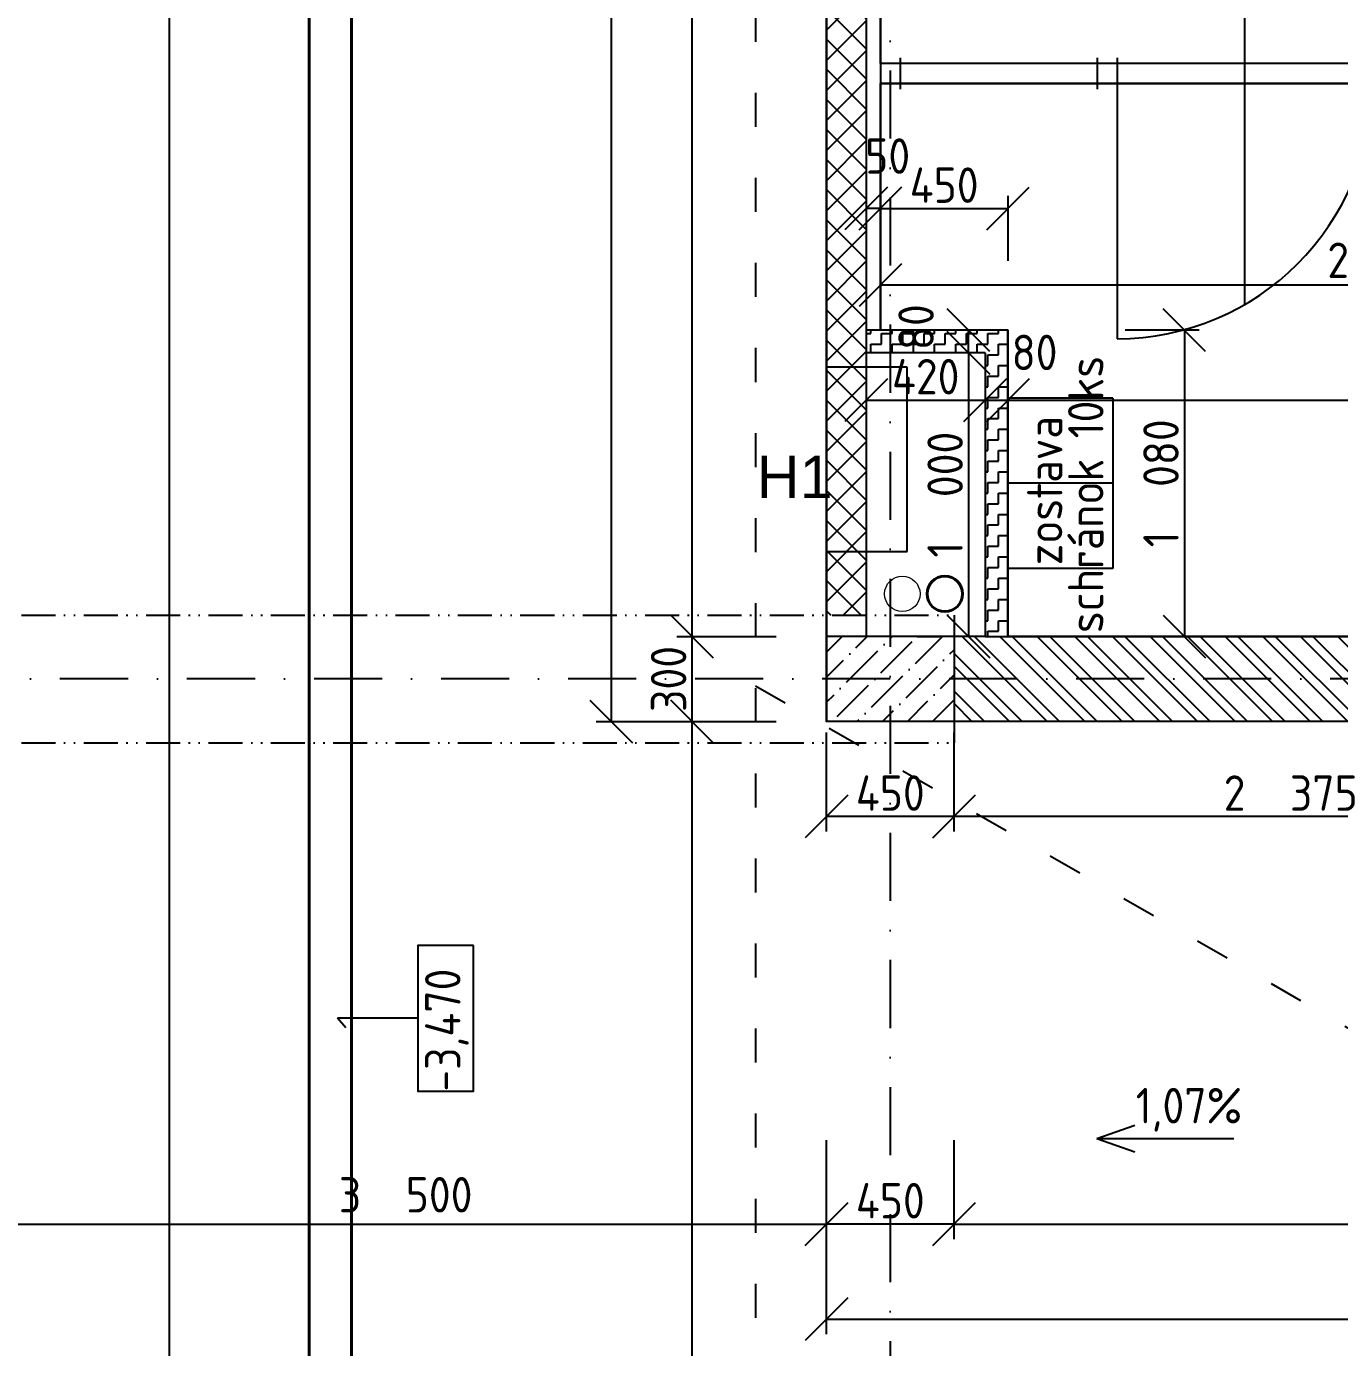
# Model space of a CAD drawing. Extents: x 4511820 to 5180432, y -1526536 to -944957.
# Drawn here: x 5033009 to 5037641, y -1407876 to -1403217 of the extents above; entities that cross this region are included whole.
import ezdxf

# ---------------------------------------------------------------- set-up
doc = ezdxf.new("R2010")
doc.units = 0
doc.header["$MEASUREMENT"] = 0
for name, pattern in [('ACAD_ISO03W100', [30, 12, -18]), ('ACAD_ISO12W100', [22, 12, -3, 0.5, -3, 0.5, -3]), ('BODKOCIARKOVANA_3', [5.6, 3, -1.3, 0, -1.3])]:
    doc.linetypes.add(name, pattern=pattern)
doc.layers.get('0').update_dxf_attribs({"linetype": 'CONTINUOUS'})
doc.layers.get('Defpoints').update_dxf_attribs({"color": 61, "linetype": 'CONTINUOUS'})
for name, color, linetype in [('KÓTY', 4, 'CONTINUOUS'), ('MÚRY', 1, 'CONTINUOUS'), ('OKNÁ', 143, 'CONTINUOUS'), ('osi', 253, 'CONTINUOUS'), ('Plochy', 41, 'CONTINUOUS'), ('POZEMOK', 7, 'CONTINUOUS'), ('TENKÁ', 7, 'CONTINUOUS'), ('tzb', 153, 'CONTINUOUS'), ('ŠRAFY', 82, 'CONTINUOUS')]:
    doc.layers.add(name, color=color, linetype=linetype)
doc.layers.add('zz-kanal-daždová', color=136, linetype='CONTINUOUS', lineweight=40)
doc.layers.add('zz-kanal-splaskova', color=37, linetype='CONTINUOUS', lineweight=18)
doc.styles.add('ARIAL', font='arial.ttf')
doc.styles.add('STYLE1', font='isocp.shx')
doc.dimstyles.new('STANDARD-50', dxfattribs={"dimtxt": 125, "dimasz": 150, "dimexe": 10, "dimexo": 200, "dimgap": 20, "dimtad": 1, "dimdsep": 46, "dimlunit": 6, "dimtxsty": 'STYLE1', "dimblk1": 'OBLIQUE', "dimblk2": 'OBLIQUE', "dimsah": 1, "dimcen": 2.5, "dimse1": 1, "dimse2": 1, "dimadec": 0, "dimazin": 0, "dimtfac": 1, "dimtmove": 1, "dimatfit": 3, "dimldrblk": 'OBLIQUE', "dimfxl": 1, "dimtolj": 1, "dimtzin": 0, "dimarcsym": 0})

# ---------------------------------------------------------------- blocks, each defined once
blk = doc.blocks.new('_OBLIQUE')
at = {"color": 0, "linetype": 'ByBlock'}
blk.add_line((-0.5, -0.5), (0.5, 0.5), dxfattribs=at)
blk = doc.blocks.new('*D21655')
at = {"layer": 'Defpoints', "color": 0}
for p in [(5036021, -1403543), (5038591, -1403543), (5036021, -1404129)]:
    blk.add_point(p, dxfattribs=at)
at = {"layer": 'KÓTY', "color": 0, "lineweight": -2}
blk.add_line((5038591, -1404129), (5036021, -1404129), dxfattribs=at)
at = {"layer": 'KÓTY', "color": 0, "linetype": 'ByBlock', "lineweight": -2, "xscale": 150, "yscale": 150, "zscale": 150, "rotation": 180}
blk.add_blockref('_OBLIQUE', (5036021, -1404129), dxfattribs=at)
at = {"layer": 'KÓTY', "color": 0, "linetype": 'ByBlock', "lineweight": -2, "xscale": 150, "yscale": 150, "zscale": 150}
blk.add_blockref('_OBLIQUE', (5038591, -1404129), dxfattribs=at)
at = {"layer": 'KÓTY', "color": 0, "insert": (5037833, -1404041.5), "char_height": 125, "attachment_point": 5, "style": 'STYLE1'}
blk.add_mtext('\\A1;2ﾠ570', dxfattribs=at)
blk = doc.blocks.new('*D21662')
at = {"layer": 'Defpoints', "color": 0}
for p in [(5036281, -1405668), (5038656, -1405668), (5036281, -1406003)]:
    blk.add_point(p, dxfattribs=at)
at = {"layer": 'KÓTY', "color": 0, "lineweight": -2}
blk.add_line((5038656, -1406003), (5036281, -1406003), dxfattribs=at)
at = {"layer": 'KÓTY', "color": 0, "linetype": 'ByBlock', "lineweight": -2, "xscale": 150, "yscale": 150, "zscale": 150, "rotation": 180}
blk.add_blockref('_OBLIQUE', (5036281, -1406003), dxfattribs=at)
at = {"layer": 'KÓTY', "color": 0, "linetype": 'ByBlock', "lineweight": -2, "xscale": 150, "yscale": 150, "zscale": 150}
blk.add_blockref('_OBLIQUE', (5038656, -1406003), dxfattribs=at)
at = {"layer": 'KÓTY', "color": 0, "insert": (5037468.5, -1405920.5), "char_height": 125, "attachment_point": 5, "style": 'STYLE1'}
blk.add_mtext('\\A1;2ﾠ375', dxfattribs=at)
blk = doc.blocks.new('*D21663')
at = {"layer": 'Defpoints', "color": 0}
for p in [(5035831, -1405668), (5036281, -1405668), (5035831, -1406003)]:
    blk.add_point(p, dxfattribs=at)
at = {"layer": 'KÓTY', "color": 0, "lineweight": -2}
blk.add_line((5036281, -1406003), (5035831, -1406003), dxfattribs=at)
at = {"layer": 'KÓTY', "color": 0, "linetype": 'ByBlock', "lineweight": -2, "xscale": 150, "yscale": 150, "zscale": 150, "rotation": 180}
blk.add_blockref('_OBLIQUE', (5035831, -1406003), dxfattribs=at)
at = {"layer": 'KÓTY', "color": 0, "linetype": 'ByBlock', "lineweight": -2, "xscale": 150, "yscale": 150, "zscale": 150}
blk.add_blockref('_OBLIQUE', (5036281, -1406003), dxfattribs=at)
at = {"layer": 'KÓTY', "color": 0, "insert": (5036056, -1405920.5), "char_height": 125, "attachment_point": 5, "style": 'STYLE1'}
blk.add_mtext('\\A1;450', dxfattribs=at)
blk = doc.blocks.new('*D21671')
at = {"layer": 'Defpoints', "color": 0}
for p in [(5036281, -1405668), (5040671, -1405668), (5040671, -1407440.5)]:
    blk.add_point(p, dxfattribs=at)
at = {"layer": 'KÓTY', "color": 0, "lineweight": -2}
blk.add_line((5036281, -1407440.5), (5040671, -1407440.5), dxfattribs=at)
at = {"layer": 'KÓTY', "color": 0, "linetype": 'ByBlock', "lineweight": -2, "xscale": 150, "yscale": 150, "zscale": 150, "rotation": 180}
blk.add_blockref('_OBLIQUE', (5036281, -1407440.5), dxfattribs=at)
at = {"layer": 'KÓTY', "color": 0, "linetype": 'ByBlock', "lineweight": -2, "xscale": 150, "yscale": 150, "zscale": 150}
blk.add_blockref('_OBLIQUE', (5040671, -1407440.5), dxfattribs=at)
at = {"layer": 'KÓTY', "color": 0, "insert": (5038476, -1407358), "char_height": 125, "attachment_point": 5, "style": 'STYLE1'}
blk.add_mtext('\\A1;4ﾠ390', dxfattribs=at)
blk = doc.blocks.new('*D21672')
at = {"layer": 'Defpoints', "color": 0}
for p in [(5035831, -1405668), (5036281, -1405668), (5035831, -1407440.5)]:
    blk.add_point(p, dxfattribs=at)
at = {"layer": 'KÓTY', "color": 0, "lineweight": -2}
blk.add_line((5036281, -1407440.5), (5035831, -1407440.5), dxfattribs=at)
at = {"layer": 'KÓTY', "color": 0, "linetype": 'ByBlock', "lineweight": -2, "xscale": 150, "yscale": 150, "zscale": 150, "rotation": 180}
blk.add_blockref('_OBLIQUE', (5035831, -1407440.5), dxfattribs=at)
at = {"layer": 'KÓTY', "color": 0, "linetype": 'ByBlock', "lineweight": -2, "xscale": 150, "yscale": 150, "zscale": 150}
blk.add_blockref('_OBLIQUE', (5036281, -1407440.5), dxfattribs=at)
at = {"layer": 'KÓTY', "color": 0, "insert": (5036056, -1407358), "char_height": 125, "attachment_point": 5, "style": 'STYLE1'}
blk.add_mtext('\\A1;450', dxfattribs=at)
blk = doc.blocks.new('*D21673')
at = {"layer": 'Defpoints', "color": 0}
for p in [(5032331, -1405668), (5035831, -1405668), (5035831, -1407440.5)]:
    blk.add_point(p, dxfattribs=at)
at = {"layer": 'KÓTY', "color": 0, "lineweight": -2}
blk.add_line((5032331, -1407440.5), (5035831, -1407440.5), dxfattribs=at)
at = {"layer": 'KÓTY', "color": 0, "linetype": 'ByBlock', "lineweight": -2, "xscale": 150, "yscale": 150, "zscale": 150, "rotation": 180}
blk.add_blockref('_OBLIQUE', (5032331, -1407440.5), dxfattribs=at)
at = {"layer": 'KÓTY', "color": 0, "linetype": 'ByBlock', "lineweight": -2, "xscale": 150, "yscale": 150, "zscale": 150}
blk.add_blockref('_OBLIQUE', (5035831, -1407440.5), dxfattribs=at)
at = {"layer": 'KÓTY', "color": 0, "insert": (5034346.5, -1407337), "char_height": 125, "attachment_point": 5, "style": 'STYLE1'}
blk.add_mtext('\\A1;3ﾠ500', dxfattribs=at)
blk = doc.blocks.new('*D21676')
at = {"layer": 'Defpoints', "color": 0}
for p in [(5035831, -1405668), (5040671, -1405668), (5040671, -1407775.5)]:
    blk.add_point(p, dxfattribs=at)
at = {"layer": 'KÓTY', "color": 0, "lineweight": -2}
blk.add_line((5035831, -1407775.5), (5040671, -1407775.5), dxfattribs=at)
at = {"layer": 'KÓTY', "color": 0, "linetype": 'ByBlock', "lineweight": -2, "xscale": 150, "yscale": 150, "zscale": 150, "rotation": 180}
blk.add_blockref('_OBLIQUE', (5035831, -1407775.5), dxfattribs=at)
at = {"layer": 'KÓTY', "color": 0, "linetype": 'ByBlock', "lineweight": -2, "xscale": 150, "yscale": 150, "zscale": 150}
blk.add_blockref('_OBLIQUE', (5040671, -1407775.5), dxfattribs=at)
at = {"layer": 'KÓTY', "color": 0, "insert": (5038251, -1407693), "char_height": 125, "attachment_point": 5, "style": 'STYLE1'}
blk.add_mtext('\\A1;4ﾠ840', dxfattribs=at)
blk = doc.blocks.new('*D21746')
at = {"layer": 'Defpoints', "color": 0}
for p in [(5035831, -1405368), (5035356.5, -1405668), (5035831, -1405668)]:
    blk.add_point(p, dxfattribs=at)
at = {"layer": 'KÓTY', "color": 0, "lineweight": -2}
blk.add_line((5035356.5, -1405368), (5035356.5, -1405668), dxfattribs=at)
at = {"layer": 'KÓTY', "color": 0, "linetype": 'ByBlock', "lineweight": -2, "xscale": 150, "yscale": 150, "zscale": 150}
for p, rotation in [((5035356.5, -1405368), 90), ((5035356.5, -1405668), 270)]:
    blk.add_blockref('_OBLIQUE', p, dxfattribs=dict(at, rotation=rotation))
at = {"layer": 'KÓTY', "color": 0, "insert": (5035274, -1405518), "char_height": 125, "attachment_point": 5, "rotation": 90, "style": 'STYLE1'}
blk.add_mtext('\\A1;300', dxfattribs=at)
blk = doc.blocks.new('*D21747')
at = {"layer": 'Defpoints', "color": 0}
for p in [(5036565.9, -1405668), (5035356.5, -1411788), (5036565.9, -1411788)]:
    blk.add_point(p, dxfattribs=at)
at = {"layer": 'KÓTY', "color": 0, "lineweight": -2}
blk.add_line((5035356.5, -1405668), (5035356.5, -1411788), dxfattribs=at)
at = {"layer": 'KÓTY', "color": 0, "linetype": 'ByBlock', "lineweight": -2, "xscale": 150, "yscale": 150, "zscale": 150}
for p, rotation in [((5035356.5, -1405668), 90), ((5035356.5, -1411788), 270)]:
    blk.add_blockref('_OBLIQUE', p, dxfattribs=dict(at, rotation=rotation))
at = {"layer": 'KÓTY', "color": 0, "insert": (5035274, -1408728), "char_height": 125, "attachment_point": 5, "rotation": 90, "style": 'STYLE1'}
blk.add_mtext('\\A1;6ﾠ120', dxfattribs=at)
blk = doc.blocks.new('*D21748')
at = {"layer": 'Defpoints', "color": 0}
for p in [(5035831, -1398998), (5035071.6, -1405668), (5035831, -1405668)]:
    blk.add_point(p, dxfattribs=at)
at = {"layer": 'KÓTY', "color": 0, "lineweight": -2}
blk.add_line((5035071.6, -1398998), (5035071.6, -1405668), dxfattribs=at)
at = {"layer": 'KÓTY', "color": 0, "linetype": 'ByBlock', "lineweight": -2, "xscale": 150, "yscale": 150, "zscale": 150}
for p, rotation in [((5035071.6, -1398998), 90), ((5035071.6, -1405668), 270)]:
    blk.add_blockref('_OBLIQUE', p, dxfattribs=dict(at, rotation=rotation))
at = {"layer": 'KÓTY', "color": 0, "insert": (5034989.1, -1402333), "char_height": 125, "attachment_point": 5, "rotation": 90, "style": 'STYLE1'}
blk.add_mtext('\\A1;6ﾠ670', dxfattribs=at)
blk = doc.blocks.new('*D21750')
at = {"layer": 'Defpoints', "color": 0}
for p in [(5035831, -1399248), (5035356.5, -1405368), (5035831, -1405368)]:
    blk.add_point(p, dxfattribs=at)
at = {"layer": 'KÓTY', "color": 0, "lineweight": -2}
blk.add_line((5035356.5, -1399248), (5035356.5, -1405368), dxfattribs=at)
at = {"layer": 'KÓTY', "color": 0, "linetype": 'ByBlock', "lineweight": -2, "xscale": 150, "yscale": 150, "zscale": 150}
for p, rotation in [((5035356.5, -1399248), 90), ((5035356.5, -1405368), 270)]:
    blk.add_blockref('_OBLIQUE', p, dxfattribs=dict(at, rotation=rotation))
at = {"layer": 'KÓTY', "color": 0, "insert": (5035274, -1402308), "char_height": 125, "attachment_point": 5, "rotation": 90, "style": 'STYLE1'}
blk.add_mtext('\\A1;6ﾠ120', dxfattribs=at)
blk = doc.blocks.new('*D21768')
at = {"layer": 'Defpoints', "color": 0}
for p in [(5034056, -1398998), (5033512.5, -1431558), (5034031, -1431558)]:
    blk.add_point(p, dxfattribs=at)
at = {"layer": 'KÓTY', "color": 0, "lineweight": -2}
blk.add_line((5033512.5, -1398998), (5033512.5, -1431558), dxfattribs=at)
at = {"layer": 'KÓTY', "color": 0, "linetype": 'ByBlock', "lineweight": -2, "xscale": 150, "yscale": 150, "zscale": 150}
for p, rotation in [((5033512.5, -1398998), 90), ((5033512.5, -1431558), 270)]:
    blk.add_blockref('_OBLIQUE', p, dxfattribs=dict(at, rotation=rotation))
at = {"layer": 'KÓTY', "color": 0, "insert": (5033430, -1415278), "char_height": 125, "attachment_point": 5, "rotation": 90, "style": 'STYLE1'}
blk.add_mtext('\\A1;32ﾠ560', dxfattribs=at)
blk = doc.blocks.new('*D42777')
at = {"layer": 'Defpoints', "color": 0}
for p in [(5035971, -1404129.5), (5036391, -1404129.5), (5036391, -1404534.5)]:
    blk.add_point(p, dxfattribs=at)
at = {"layer": 'KÓTY', "color": 0, "lineweight": -2}
blk.add_line((5035971, -1404534.5), (5036391, -1404534.5), dxfattribs=at)
at = {"layer": 'KÓTY', "color": 0, "linetype": 'ByBlock', "lineweight": -2, "xscale": 150, "yscale": 150, "zscale": 150, "rotation": 180}
blk.add_blockref('_OBLIQUE', (5035971, -1404534.5), dxfattribs=at)
at = {"layer": 'KÓTY', "color": 0, "linetype": 'ByBlock', "lineweight": -2, "xscale": 150, "yscale": 150, "zscale": 150}
blk.add_blockref('_OBLIQUE', (5036391, -1404534.5), dxfattribs=at)
at = {"layer": 'KÓTY', "color": 0, "insert": (5036181, -1404452), "char_height": 125, "attachment_point": 5, "style": 'STYLE1'}
blk.add_mtext('\\A1;420', dxfattribs=at)
blk = doc.blocks.new('*D42778')
at = {"layer": 'Defpoints', "color": 0}
for p in [(5036391, -1404534.5), (5036471, -1404534.5), (5036471, -1404534.5)]:
    blk.add_point(p, dxfattribs=at)
at = {"layer": 'KÓTY', "color": 0, "lineweight": -2}
blk.add_line((5036391, -1404534.5), (5036471, -1404534.5), dxfattribs=at)
at = {"layer": 'KÓTY', "color": 0, "linetype": 'ByBlock', "lineweight": -2, "xscale": 150, "yscale": 150, "zscale": 150, "rotation": 180}
blk.add_blockref('_OBLIQUE', (5036391, -1404534.5), dxfattribs=at)
at = {"layer": 'KÓTY', "color": 0, "linetype": 'ByBlock', "lineweight": -2, "xscale": 150, "yscale": 150, "zscale": 150}
blk.add_blockref('_OBLIQUE', (5036471, -1404534.5), dxfattribs=at)
at = {"layer": 'KÓTY', "color": 0, "insert": (5036565, -1404366.5), "char_height": 125, "attachment_point": 5, "style": 'STYLE1'}
blk.add_mtext('\\A1;80', dxfattribs=at)
blk = doc.blocks.new('*D42779')
at = {"layer": 'Defpoints', "color": 0}
for p in [(5036824.5, -1404288), (5036824.5, -1405368), (5037093.5, -1405368)]:
    blk.add_point(p, dxfattribs=at)
at = {"layer": 'KÓTY', "color": 0, "lineweight": -2}
blk.add_line((5037093.5, -1404288), (5037093.5, -1405368), dxfattribs=at)
at = {"layer": 'KÓTY', "color": 0, "linetype": 'ByBlock', "lineweight": -2, "xscale": 150, "yscale": 150, "zscale": 150}
for p, rotation in [((5037093.5, -1404288), 90), ((5037093.5, -1405368), 270)]:
    blk.add_blockref('_OBLIQUE', p, dxfattribs=dict(at, rotation=rotation))
at = {"layer": 'KÓTY', "color": 0, "insert": (5037011, -1404828), "char_height": 125, "attachment_point": 5, "rotation": 90, "style": 'STYLE1'}
blk.add_mtext('\\A1;1ﾠ080', dxfattribs=at)
blk = doc.blocks.new('*D42780')
at = {"layer": 'Defpoints', "color": 0}
for p in [(5036391, -1404368), (5036332, -1405368), (5036391, -1405368)]:
    blk.add_point(p, dxfattribs=at)
at = {"layer": 'KÓTY', "color": 0, "lineweight": -2}
blk.add_line((5036332, -1404368), (5036332, -1405368), dxfattribs=at)
at = {"layer": 'KÓTY', "color": 0, "linetype": 'ByBlock', "lineweight": -2, "xscale": 150, "yscale": 150, "zscale": 150}
for p, rotation in [((5036332, -1404368), 90), ((5036332, -1405368), 270)]:
    blk.add_blockref('_OBLIQUE', p, dxfattribs=dict(at, rotation=rotation))
at = {"layer": 'KÓTY', "color": 0, "insert": (5036249.5, -1404868), "char_height": 125, "attachment_point": 5, "rotation": 90, "style": 'STYLE1'}
blk.add_mtext('\\A1;1ﾠ000', dxfattribs=at)
blk = doc.blocks.new('*D42781')
at = {"layer": 'Defpoints', "color": 0}
for p in [(5036332, -1404288), (5036332, -1404288), (5036332, -1404368)]:
    blk.add_point(p, dxfattribs=at)
at = {"layer": 'KÓTY', "color": 0, "lineweight": -2}
blk.add_line((5036332, -1404368), (5036332, -1404288), dxfattribs=at)
at = {"layer": 'KÓTY', "color": 0, "linetype": 'ByBlock', "lineweight": -2, "xscale": 150, "yscale": 150, "zscale": 150}
for p, rotation in [((5036332, -1404288), 90), ((5036332, -1404368), 270)]:
    blk.add_blockref('_OBLIQUE', p, dxfattribs=dict(at, rotation=rotation))
at = {"layer": 'KÓTY', "color": 0, "insert": (5036147, -1404277.3), "char_height": 125, "attachment_point": 5, "rotation": 90, "style": 'STYLE1'}
blk.add_mtext('\\A1;80', dxfattribs=at)
blk = doc.blocks.new('*D42782')
at = {"layer": 'Defpoints', "color": 0}
for p in [(5036471, -1403859), (5036021, -1404556.5), (5036471, -1404556.5)]:
    blk.add_point(p, dxfattribs=at)
at = {"layer": 'KÓTY', "color": 0, "lineweight": -2}
blk.add_line((5036021, -1403859), (5036471, -1403859), dxfattribs=at)
at = {"layer": 'KÓTY', "color": 0, "linetype": 'ByBlock', "lineweight": -2, "xscale": 150, "yscale": 150, "zscale": 150, "rotation": 180}
blk.add_blockref('_OBLIQUE', (5036021, -1403859), dxfattribs=at)
at = {"layer": 'KÓTY', "color": 0, "linetype": 'ByBlock', "lineweight": -2, "xscale": 150, "yscale": 150, "zscale": 150}
blk.add_blockref('_OBLIQUE', (5036471, -1403859), dxfattribs=at)
at = {"layer": 'KÓTY', "color": 0, "insert": (5036246, -1403776.5), "char_height": 125, "attachment_point": 5, "style": 'STYLE1'}
blk.add_mtext('\\A1;450', dxfattribs=at)
blk = doc.blocks.new('*D47121')
at = {"layer": 'Defpoints', "color": 0}
for p in [(5039911, -1404534.5), (5036471, -1405368), (5039911, -1405368)]:
    blk.add_point(p, dxfattribs=at)
at = {"layer": 'KÓTY', "color": 0, "lineweight": -2}
blk.add_line((5036471, -1404534.5), (5039911, -1404534.5), dxfattribs=at)
at = {"layer": 'KÓTY', "color": 0, "linetype": 'ByBlock', "lineweight": -2, "xscale": 150, "yscale": 150, "zscale": 150, "rotation": 180}
blk.add_blockref('_OBLIQUE', (5036471, -1404534.5), dxfattribs=at)
at = {"layer": 'KÓTY', "color": 0, "linetype": 'ByBlock', "lineweight": -2, "xscale": 150, "yscale": 150, "zscale": 150}
blk.add_blockref('_OBLIQUE', (5039911, -1404534.5), dxfattribs=at)
at = {"layer": 'KÓTY', "color": 0, "insert": (5038191, -1404452), "char_height": 125, "attachment_point": 5, "style": 'STYLE1'}
blk.add_mtext('\\A1;3ﾠ440', dxfattribs=at)
blk = doc.blocks.new('*D47122')
at = {"layer": 'Defpoints', "color": 0}
for p in [(5035971, -1403859), (5035971, -1403859), (5036021, -1403859)]:
    blk.add_point(p, dxfattribs=at)
at = {"layer": 'KÓTY', "color": 0, "lineweight": -2}
blk.add_line((5036021, -1403859), (5035971, -1403859), dxfattribs=at)
at = {"layer": 'KÓTY', "color": 0, "linetype": 'ByBlock', "lineweight": -2, "xscale": 150, "yscale": 150, "zscale": 150, "rotation": 180}
blk.add_blockref('_OBLIQUE', (5035971, -1403859), dxfattribs=at)
at = {"layer": 'KÓTY', "color": 0, "linetype": 'ByBlock', "lineweight": -2, "xscale": 150, "yscale": 150, "zscale": 150}
blk.add_blockref('_OBLIQUE', (5036021, -1403859), dxfattribs=at)
at = {"layer": 'KÓTY', "color": 0, "insert": (5036046.8, -1403674), "char_height": 125, "attachment_point": 5, "style": 'STYLE1'}
blk.add_mtext('\\A1;50', dxfattribs=at)

msp = doc.modelspace()

# ---------------------------------------------------------------- hatches: boundary and pattern name
at = {"layer": 'ŠRAFY', "ltscale": 0.25}
h = msp.add_hatch(dxfattribs=at)
h.set_pattern_fill('ANSI37', color=256, scale=600, style=0)
h.set_pattern_definition([(45, (-2905453.58, 230700.66), (-53.0330086, 53.0330086), []), (135, (-2905453.58, 230700.66), (-53.0330086, -53.0330086), [])])
h.paths.add_polyline_path([(5035971, -1405068.048), (5035971, -1399248.048), (5035831, -1399248.048), (5035831, -1405293.048), (5035971, -1405293.048), (5035971, -1405148.048)])
h = msp.add_hatch(dxfattribs=at)
h.set_pattern_fill('ZIGZAG', color=256, scale=300, style=0)
h.set_pattern_definition([(0, (0, 0), (37.5, 37.5), [37.5, -37.5]), (90, (37.5, 0), (-37.5, 37.5), [37.5, -37.5])])
h.paths.add_polyline_path([(5035971, -1404368.048), (5036391, -1404368.048), (5036391, -1405368.048), (5036471, -1405368.048), (5036471, -1404288.048), (5036021, -1404288.048), (5035971, -1404288.048)])
h.paths.add_polyline_path([(5036022, -1404377.347), (5036022, -1404177.249), (5036272, -1404177.249), (5036272, -1404377.347)], flags=9)
at = {"layer": 'ŠRAFY'}
h = msp.add_hatch(dxfattribs=at)
h.set_pattern_fill('ANSI36', color=256, scale=500)
h.set_pattern_definition([(45, (584112, 0), (33.1456304, 121.533978), [156.25, -31.25, 0, -31.25])])
h.paths.add_polyline_path([(5035831, -1405668.048), (5035911, -1405668.048), (5036281, -1405668.048), (5036281, -1405368.048), (5036231, -1405368.048), (5036151, -1405368.048), (5035971, -1405368.048), (5035831, -1405368.048)])
h = msp.add_hatch(dxfattribs=at)
h.set_pattern_fill('ANSI32', color=256, scale=250, angle=90)
h.set_pattern_definition([(135, (-10132.71, -87677), (-66.2912607, -66.2912607), []), (135, (-10132.71, -87632.81), (-66.2912607, -66.2912607), [])])
h.paths.add_polyline_path([(5036531, -1405368.048), (5036451, -1405368.048), (5036281, -1405368.048), (5036281, -1405668.048), (5036999.241, -1405668.048), (5038656, -1405668.048), (5038656, -1405623.051), (5038656, -1405553.051), (5038656, -1405368.048)])

# ---------------------------------------------------------------- linework, layer by layer
at = {"layer": 'KÓTY'}
for p, q in [((5036471, -1403814.5), (5036471, -1404043)), ((5037145.5, -1404288.048), (5036885, -1404288.048)), ((5036281, -1407493.903), (5036281, -1407143.903))]:
    msp.add_line(p, q, dxfattribs=at)
at = {"layer": 'KÓTY', "ltscale": 25}
for p, q in [((5035303.097, -1405368.048), (5035653.097, -1405368.048)), ((5035018.194, -1405668.048), (5035368.194, -1405668.048)), ((5035303.097, -1405668.048), (5035653.097, -1405668.048)), ((5035831, -1406056.403), (5035831, -1405706.403)), ((5036281, -1406056.403), (5036281, -1405706.403)), ((5035831, -1407493.903), (5035831, -1407143.903)), ((5035831, -1407828.903), (5035831, -1407478.903))]:
    msp.add_line(p, q, dxfattribs=at)
at = {"layer": 'MÚRY'}
for p, q in [((5035831, -1398998.048), (5035831, -1405668.048)), ((5036021, -1399248.048), (5036021, -1404288.048)), ((5036471, -1404288.048), (5036021, -1404288.048)), ((5036471, -1404288.048), (5036471, -1405368.048)), ((5035971, -1404368.048), (5035971, -1405368.048)), ((5036391, -1404368.048), (5035971, -1404368.048)), ((5036391, -1404368.048), (5036391, -1405368.048)), ((5036391, -1404368.048), (5036391, -1405368.048)), ((5036391, -1405368.048), (5035971, -1405368.048)), ((5036471, -1405368.048), (5038656, -1405368.048)), ((5038656, -1405668.048), (5035831, -1405668.048))]:
    msp.add_line(p, q, dxfattribs=at)
at = {"layer": 'OKNÁ', "ltscale": 0.25}
for p, q in [((5037306, -1403063.048), (5037306, -1404197.548)), ((5036091, -1403328.048), (5036091, -1403438.048)), ((5036786, -1403328.048), (5036786, -1403438.048)), ((5036856, -1403328.048), (5036856, -1403438.048)), ((5038591, -1403348.048), (5036021, -1403348.048)), ((5038591, -1403418.048), (5036021, -1403418.048)), ((5036856, -1403418.048), (5036856, -1404318.048))]:
    msp.add_line(p, q, dxfattribs=at)
msp.add_arc((5036856, -1403418.048), 900, 270, 0, dxfattribs=at)
at = {"layer": 'osi', "linetype": 'BODKOCIARKOVANA_3', "ltscale": 80}
for p, q in [((5036056, -1396650.857), (5036056, -1434168.048)), ((5041881, -1405518.048), (4978211, -1405518.048))]:
    msp.add_line(p, q, dxfattribs=at)
at = {"layer": 'Plochy'}
for points in [[(5027491, -1431558.048), (5040671, -1431558.048), (5040671, -1405668.048), (5035831, -1405668.048), (5035831, -1398948.048), (5032331, -1398948.048), (5032331, -1399248.048), (5031881, -1399248.048), (5031881, -1398948.048), (5028051, -1398948.048), (5028051, -1399548.048), (5028391, -1399548.048), (5028391, -1400448.048), (5027941, -1400448.048), (5027941, -1400748.048), (5027491, -1400748.048)], [(5036021, -1403348.048), (5036021, -1399248.048), (5037201, -1399248.048), (5037201, -1401748.048), (5038591, -1401748.048), (5038591, -1403348.048)], [(5036021, -1404288.048), (5036021, -1403418.048), (5038591, -1403418.048), (5038591, -1403548.048), (5039911, -1403548.048), (5039911, -1405268.048), (5039681, -1405268.048), (5039681, -1405368.048), (5036471, -1405368.048), (5036471, -1404288.048)]]:
    msp.add_lwpolyline(points, close=True, dxfattribs=at)
at = {"layer": 'POZEMOK', "linetype": 'ACAD_ISO03W100', "ltscale": 10}
for p, q in [((5035581, -1397450.857), (5035581, -1431508.048)), ((5035581, -1405542.046), (5040671, -1408480.759))]:
    msp.add_line(p, q, dxfattribs=at)
at = {"layer": 'POZEMOK'}
for p, q in [((5036841, -1404528.048), (5036471, -1404528.048)), ((5036841, -1404528.048), (5036841, -1404828.048)), ((5036841, -1404828.048), (5036471, -1404828.048)), ((5036841, -1404828.048), (5036841, -1405128.048)), ((5036841, -1405128.048), (5036471, -1405128.048))]:
    msp.add_line(p, q, dxfattribs=at)
at = {"layer": 'TENKÁ'}
for p, q in [((5035971, -1399248.048), (5035971, -1404368.048)), ((5036021, -1404288.048), (5035971, -1404288.048)), ((5036281, -1405293.048), (5036281, -1405743.048)), ((5035971, -1405368.048), (5035831, -1405368.048)), ((5036391, -1405368.048), (5036471, -1405368.048)), ((5036919, -1407093), (5036785, -1407140)), ((5037267.5, -1407140), (5036785, -1407140)), ((5036919, -1407187), (5036785, -1407140))]:
    msp.add_line(p, q, dxfattribs=at)
at = {"layer": 'TENKÁ', "linetype": 'ACAD_ISO12W100', "ltscale": 10}
for p, q in [((5027491, -1405293.048), (5036281, -1405293.048)), ((5027491, -1405743.048), (5036281, -1405743.048))]:
    msp.add_line(p, q, dxfattribs=at)
at = {"layer": 'TENKÁ', "linetype": 'ACAD_ISO12W100', "ltscale": 20}
msp.add_line((5036151, -1405368.048), (5036231, -1405368.048), dxfattribs=at)
at = {"layer": 'TENKÁ', "ltscale": 0.25}
for p in [(5034389.75, -1406714.825), (5034135.5, -1406748.223)]:
    msp.add_line(p, (5034106, -1406714.825), dxfattribs=at)
msp.add_lwpolyline([(5034586, -1406457.509), (5034389.75, -1406457.509), (5034389.75, -1406972.141), (5034586, -1406972.141)], close=True, dxfattribs=at)
at = {"layer": 'tzb'}
for p, q in [((5036116, -1404418.048), (5035831, -1404418.048)), ((5036116, -1405068.048), (5036116, -1404418.048)), ((5035831, -1405068.048), (5036116, -1405068.048))]:
    msp.add_line(p, q, dxfattribs=at)
at = {"layer": 'zz-kanal-daždová'}
for p, q in [((5034006, -1431298.048), (5034006, -1399298.048)), ((5034156, -1431298.048), (5034156, -1399298.048))]:
    msp.add_line(p, q, dxfattribs=at)
msp.add_circle((5036248.5, -1405218.048), 62.5, dxfattribs=at)
at = {"layer": 'zz-kanal-splaskova'}
msp.add_circle((5036098.5, -1405218.048), 62.5, dxfattribs=at)

# ---------------------------------------------------------------- texts
at = {"layer": 'POZEMOK', "linetype": 'Continuous', "style": 'STYLE1'}
for s, p in [('schránok 10ks', (5036808.23, -1405356.221)), ('zostava', (5036663.23, -1405117.221))]:
    msp.add_text(s, height=125, rotation=90, dxfattribs=at).set_placement(p)
at = {"layer": 'TENKÁ', "ltscale": 0.25, "style": 'STYLE1'}
msp.add_text('-3,470', height=125, rotation=90, dxfattribs=at).set_placement((5034539.951, -1406973.251))
msp.add_text('1,07%', height=125, dxfattribs=at).set_placement((5036921.582, -1407085.289))
at = {"layer": 'tzb', "lineweight": 40, "ltscale": 0.25, "style": 'ARIAL'}
msp.add_text('H1', height=150, dxfattribs=at).set_placement((5035584.98, -1404880.407))

# ---------------------------------------------------------------- dimensions: what is measured, and where the dimension line sits
at = {"layer": 'KÓTY'}
for base, p1, p2, picture, middle in [((5033512.5, -1431558.048), (5034056, -1398998.048), (5034031, -1431558.048), '*D21768', (5033429.957, -1415278.048)), ((5035071.597, -1405668.048), (5035831, -1398998.048), (5035831, -1405668.048), '*D21748', (5034989.054, -1402333.048)), ((5035356.5, -1405368.048), (5035831, -1399248.048), (5035831, -1405368.048), '*D21750', (5035273.957, -1402308.048)), ((5036332, -1404288.048), (5036332, -1404368.048), (5036332, -1404288.048), '*D42781', (5036147, -1404277.298)), ((5037093.5, -1405368.048), (5036824.5, -1404288.048), (5036824.5, -1405368.048), '*D42779', (5037010.957, -1404828.048)), ((5036332, -1405368.048), (5036391, -1404368.048), (5036391, -1405368.048), '*D42780', (5036249.457, -1404868.048)), ((5035356.5, -1411788.048), (5036565.903, -1405668.048), (5036565.903, -1411788.048), '*D21747', (5035273.957, -1408728.048))]:
    dim = msp.add_linear_dim(base=base, p1=p1, p2=p2, angle=90, dimstyle='STANDARD-50', override={"dimtxsty": 'STYLE1', "dimldrblk": 'OBLIQUE'}, dxfattribs=at)
    dim.commit()
    dim.dimension.update_dxf_attribs({"geometry": picture, "text_midpoint": middle})
for base, p1, p2, picture, middle in [((5036021, -1404129), (5038591, -1403543.048), (5036021, -1403543.048), '*D21655', (5037833, -1404124)), ((5036471, -1404534.5), (5036391, -1404534.5), (5036471, -1404534.5), '*D42778', (5036565, -1404449)), ((5035831, -1407440.5), (5032331, -1405668.048), (5035831, -1405668.048), '*D21673', (5034346.5, -1407419.5))]:
    dim = msp.add_linear_dim(base=base, p1=p1, p2=p2, dimstyle='STANDARD-50', override={"dimtxsty": 'STYLE1', "dimldrblk": 'OBLIQUE'}, dxfattribs=at)
    dim.commit()
    dim.dimension.update_dxf_attribs({"geometry": picture, "text_midpoint": middle, "dimtype": 160})
for base, p1, p2, picture, middle in [((5035971, -1403859), (5036021, -1403859), (5035971, -1403859), '*D47122', (5036046.75, -1403674)), ((5036471, -1403859), (5036021, -1404556.548), (5036471, -1404556.548), '*D42782', (5036246, -1403776.5)), ((5036391, -1404534.5), (5035971, -1404129.548), (5036391, -1404129.548), '*D42777', (5036181, -1404452)), ((5039911, -1404534.5), (5036471, -1405368.048), (5039911, -1405368.048), '*D47121', (5038191, -1404451.957)), ((5035831, -1406003), (5036281, -1405668.048), (5035831, -1405668.048), '*D21663', (5036056, -1405920.5)), ((5035831, -1407440.5), (5036281, -1405668.048), (5035831, -1405668.048), '*D21672', (5036056, -1407358)), ((5036281, -1406003), (5038656, -1405668.048), (5036281, -1405668.048), '*D21662', (5037468.5, -1405920.457)), ((5040671, -1407440.5), (5036281, -1405668.048), (5040671, -1405668.048), '*D21671', (5038476, -1407357.957))]:
    dim = msp.add_linear_dim(base=base, p1=p1, p2=p2, dimstyle='STANDARD-50', override={"dimtxsty": 'STYLE1', "dimldrblk": 'OBLIQUE'}, dxfattribs=at)
    dim.commit()
    dim.dimension.update_dxf_attribs({"geometry": picture, "text_midpoint": middle})
dim = msp.add_linear_dim(base=(5035356.5, -1405668.048), p1=(5035831, -1405368.048), p2=(5035831, -1405668.048), angle=90, dimstyle='STANDARD-50', dxfattribs=at)
dim.commit()
dim.dimension.update_dxf_attribs({"geometry": '*D21746', "text_midpoint": (5035274, -1405518.048)})
dim = msp.add_aligned_dim(p1=(5035831, -1405668.048), p2=(5040671, -1405668.048), distance=-2107.452, dimstyle='STANDARD-50', override={"dimtxsty": 'STYLE1', "dimldrblk": 'OBLIQUE'}, dxfattribs=at)
dim.commit()
dim.dimension.update_dxf_attribs({"geometry": '*D21676', "text_midpoint": (5038251, -1407692.957)})

doc.saveas('drawing.dxf')
